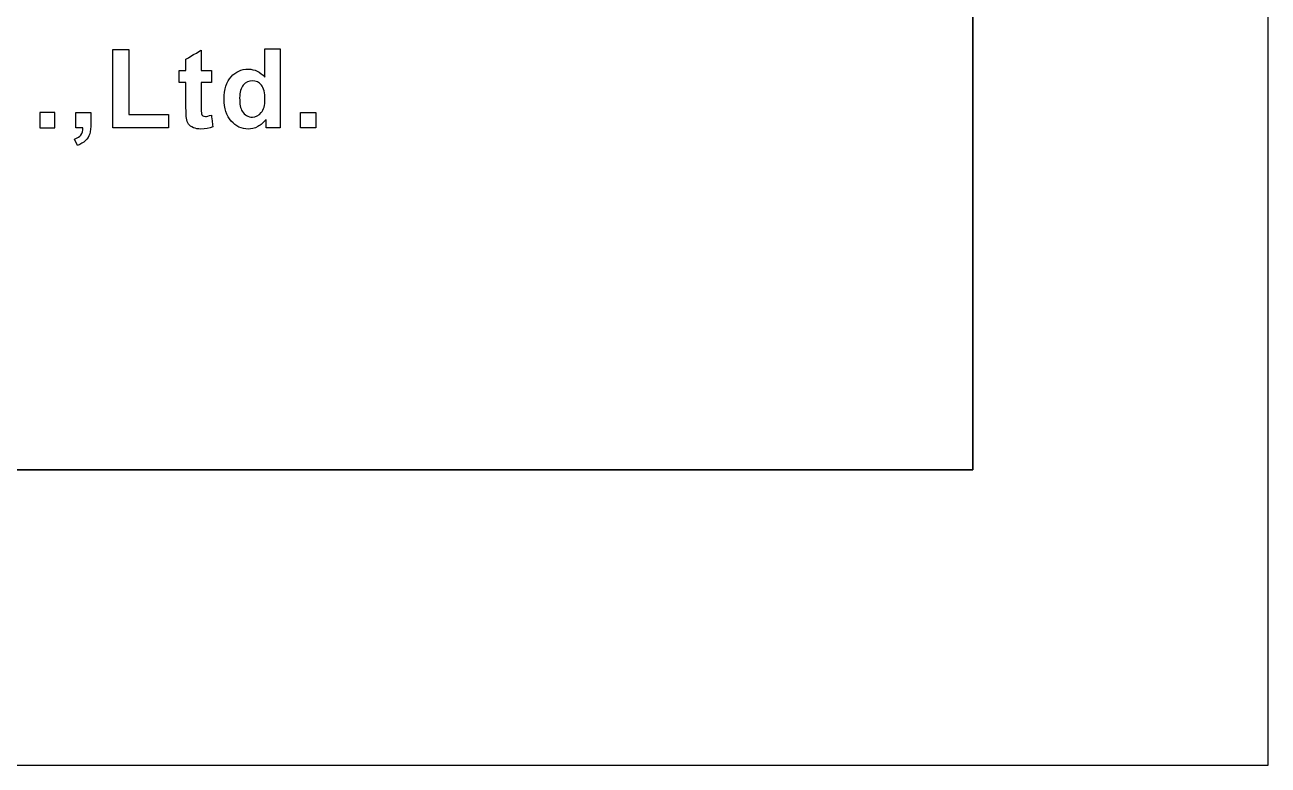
# Model space of a CAD drawing. Header units: millimetres. Extents: x 189 to 1029, y 82 to 676.
# Drawn here: x 986.61 to 1028.69, y 81.77 to 106.83 of the extents above; entities that cross this region are included whole.
import ezdxf
from ezdxf.enums import TextEntityAlignment as Align

# ---------------------------------------------------------------- set-up
doc = ezdxf.new("R2010")
doc.units = ezdxf.units.MM
doc.header["$LTSCALE"] = 2
doc.layers.add('1粗实线', color=7, linetype='Continuous', lineweight=35)
doc.layers.add('5标注层', color=3, linetype='Continuous', lineweight=18)
for name, color, linetype in [('2细线层', 3, 'Continuous'), ('6文本', 2, 'Continuous'), ('图框层', 7, 'Continuous')]:
    doc.layers.add(name, color=color, linetype=linetype)
doc.styles.add('文字', font='isocp.shx', dxfattribs={"bigfont": 'gbcbig.shx'})

# ---------------------------------------------------------------- blocks, each defined once
blk = doc.blocks.new('ZwmFrameMain_A3^_^无分区图框^_^landscape')
at = {"layer": '1粗实线'}
for p, q in [((390, 0), (390, 287)), ((0, 0), (390, 0))]:
    blk.add_line(p, q, dxfattribs=at)
at = {"layer": '2细线层'}
for p, q in [((395, -5), (395, 292)), ((-25, -5), (395, -5))]:
    blk.add_line(p, q, dxfattribs=at)
blk = doc.blocks.new('LOGO')
at = {"layer": '6文本', "color": 250}
for points in [[(-14.552, 5.788), (-14.552, 5.788), (-14.552, 7.115), (-14.552, 7.115)], [(-12.882, 6.757), (-12.882, 6.757), (-12.882, 6.553), (-12.882, 6.553)], [(-15.181, 6.044), (-15.181, 6.044), (-14.925, 6.044), (-14.925, 6.044)], [(-11.374, 5.788), (-11.374, 5.788), (-11.374, 6.044), (-11.374, 6.044)], [(-11.722, 5.788), (-11.722, 5.788), (-11.959, 5.788), (-11.959, 5.788)]]:
    blk.add_open_spline(points, degree=3, dxfattribs=at)
for points, knots in [([(-14.552, 7.115), (-14.552, 7.115), (-14.552, 7.115), (-14.282, 7.115), (-14.282, 7.115)], [0.1666667, 0.1666667, 0.1666667, 0.1666667, 0.1666667, 0.3333333, 0.3333333, 0.3333333, 0.3333333]), ([(-14.282, 7.115), (-14.282, 7.115), (-14.282, 7.115), (-14.282, 6.013), (-14.282, 6.013)], [0.3333333, 0.3333333, 0.3333333, 0.3333333, 0.3333333, 0.5, 0.5, 0.5, 0.5]), ([(-13.314, 6.95), (-13.314, 6.95), (-13.314, 6.95), (-13.057, 7.1), (-13.057, 7.1)], [0.85714286, 0.85714286, 0.85714286, 0.85714286, 0.85714287, 0.9047619, 0.9047619, 0.9047619, 0.9047619]), ([(-13.314, 6.757), (-13.314, 6.757), (-13.314, 6.757), (-13.314, 6.95), (-13.314, 6.95)], [0.80952381, 0.80952381, 0.80952381, 0.80952381, 0.80952382, 0.85714286, 0.85714286, 0.85714286, 0.85714286]), ([(-13.057, 7.1), (-13.057, 7.1), (-13.057, 7.1), (-13.057, 6.757), (-13.057, 6.757)], [0.9047619, 0.9047619, 0.9047619, 0.9047619, 0.90476191, 0.95238095, 0.95238095, 0.95238095, 0.95238095]), ([(-11.978, 6.644), (-11.978, 6.644), (-11.978, 6.644), (-11.978, 7.126), (-11.978, 7.126)], [0.75, 0.75, 0.75, 0.75, 0.75000001, 0.83333333, 0.83333333, 0.83333333, 0.83333333]), ([(-11.978, 7.126), (-11.978, 7.126), (-11.978, 7.126), (-11.722, 7.126), (-11.722, 7.126)], [0.83333333, 0.83333333, 0.83333333, 0.83333333, 0.83333334, 0.91666667, 0.91666667, 0.91666667, 0.91666667]), ([(-11.722, 7.126), (-11.722, 7.126), (-11.722, 7.126), (-11.722, 5.788), (-11.722, 5.788)], [0.91666667, 0.91666667, 0.91666667, 0.91666667, 0.91666668, 1, 1, 1, 1]), ([(-13.432, 6.553), (-13.432, 6.553), (-13.432, 6.553), (-13.432, 6.757), (-13.432, 6.757)], [0.71428571, 0.71428571, 0.71428571, 0.71428571, 0.71428572, 0.76190476, 0.76190476, 0.76190476, 0.76190476]), ([(-13.432, 6.757), (-13.432, 6.757), (-13.432, 6.757), (-13.314, 6.757), (-13.314, 6.757)], [0.76190476, 0.76190476, 0.76190476, 0.76190476, 0.76190477, 0.80952381, 0.80952381, 0.80952381, 0.80952381]), ([(-13.057, 6.757), (-13.057, 6.757), (-13.057, 6.757), (-12.882, 6.757), (-12.882, 6.757)], [0.95238095, 0.95238095, 0.95238095, 0.95238095, 0.95238096, 1, 1, 1, 1]), ([(-12.552, 6.651), (-12.552, 6.651), (-12.474, 6.736), (-12.377, 6.779), (-12.259, 6.779), (-12.259, 6.779), (-12.151, 6.779), (-12.056, 6.734), (-11.978, 6.644)], [0.5833333, 0.5833333, 0.5833333, 0.5833333, 0.5833333, 0.6666667, 0.6666667, 0.6666667, 0.6666667, 0.75, 0.75, 0.75, 0.75]), ([(-13.314, 6.553), (-13.314, 6.553), (-13.314, 6.553), (-13.432, 6.553), (-13.432, 6.553)], [0.66666667, 0.66666667, 0.66666667, 0.66666667, 0.66666668, 0.71428571, 0.71428571, 0.71428571, 0.71428571]), ([(-13.314, 6.13), (-13.314, 6.13), (-13.314, 6.13), (-13.314, 6.553), (-13.314, 6.553)], [0.61904762, 0.61904762, 0.61904762, 0.61904762, 0.61904763, 0.66666667, 0.66666667, 0.66666667, 0.66666667]), ([(-12.882, 6.553), (-12.882, 6.553), (-12.882, 6.553), (-13.057, 6.553), (-13.057, 6.553)], [0.04761905, 0.04761905, 0.04761905, 0.04761905, 0.04761906, 0.0952381, 0.0952381, 0.0952381, 0.0952381]), ([(-13.057, 6.553), (-13.057, 6.553), (-13.057, 6.553), (-13.057, 6.162), (-13.057, 6.162)], [0.0952381, 0.0952381, 0.0952381, 0.0952381, 0.09523811, 0.14285714, 0.14285714, 0.14285714, 0.14285714]), ([(-12.668, 6.276), (-12.668, 6.276), (-12.668, 6.441), (-12.629, 6.565), (-12.552, 6.651)], [0.5, 0.5, 0.5, 0.5, 0.50000001, 0.58333333, 0.58333333, 0.58333333, 0.58333333]), ([(-12.037, 6.509), (-12.037, 6.509), (-12.078, 6.559), (-12.129, 6.583), (-12.191, 6.583), (-12.191, 6.583), (-12.252, 6.583), (-12.303, 6.559), (-12.344, 6.51)], [0.6666667, 0.6666667, 0.6666667, 0.6666667, 0.6666667, 0.7777778, 0.7777778, 0.7777778, 0.7777778, 0.8888889, 0.8888889, 0.8888889, 0.8888889]), ([(-12.344, 6.51), (-12.344, 6.51), (-12.385, 6.462), (-12.406, 6.39), (-12.406, 6.294)], [0.8888889, 0.8888889, 0.8888889, 0.8888889, 0.8888889, 1, 1, 1, 1]), ([(-12.039, 6.044), (-12.039, 6.044), (-11.997, 6.094), (-11.977, 6.169), (-11.977, 6.269), (-11.977, 6.269), (-11.977, 6.38), (-11.997, 6.461), (-12.037, 6.509)], [0.4444444, 0.4444444, 0.4444444, 0.4444444, 0.4444445, 0.5555556, 0.5555556, 0.5555556, 0.5555556, 0.6666667, 0.6666667, 0.6666667, 0.6666667]), ([(-13.305, 5.95), (-13.305, 5.95), (-13.311, 5.979), (-13.314, 6.039), (-13.314, 6.13)], [0.57142857, 0.57142857, 0.57142857, 0.57142857, 0.57142858, 0.61904762, 0.61904762, 0.61904762, 0.61904762]), ([(-13.057, 6.162), (-13.057, 6.162), (-13.057, 6.083), (-13.055, 6.037), (-13.052, 6.024)], [0.14285714, 0.14285714, 0.14285714, 0.14285714, 0.14285715, 0.19047619, 0.19047619, 0.19047619, 0.19047619]), ([(-12.549, 5.901), (-12.549, 5.901), (-12.628, 5.991), (-12.668, 6.115), (-12.668, 6.276)], [0.41666667, 0.41666667, 0.41666667, 0.41666667, 0.41666668, 0.5, 0.5, 0.5, 0.5]), ([(-12.406, 6.294), (-12.406, 6.294), (-12.406, 6.19), (-12.392, 6.115), (-12.363, 6.069)], [0.1111111, 0.1111111, 0.1111111, 0.1111111, 0.1111111, 0.2222222, 0.2222222, 0.2222222, 0.2222222]), ([(-15.788, 5.788), (-15.788, 5.788), (-15.788, 6.044), (-15.788, 6.044), (-15.788, 6.044), (-15.788, 6.044), (-15.531, 6.044), (-15.531, 6.044), (-15.531, 6.044), (-15.531, 6.044), (-15.531, 5.788), (-15.531, 5.788), (-15.531, 5.788), (-15.531, 5.788), (-15.788, 5.788), (-15.788, 5.788)], [0, 0, 0, 0, 0.25, 0.25, 0.25, 0.25, 0.5, 0.5, 0.5, 0.5, 0.75, 0.75, 0.75, 0.75, 1, 1, 1, 1]), ([(-15.181, 5.788), (-15.181, 5.788), (-15.181, 5.788), (-15.181, 6.044), (-15.181, 6.044)], [0.9, 0.9, 0.9, 0.9, 0.9, 1, 1, 1, 1]), ([(-14.925, 6.044), (-14.925, 6.044), (-14.925, 6.044), (-14.925, 5.861), (-14.925, 5.861)], [0.1, 0.1, 0.1, 0.1, 0.1, 0.2, 0.2, 0.2, 0.2]), ([(-14.282, 6.013), (-14.282, 6.013), (-14.282, 6.013), (-13.61, 6.013), (-13.61, 6.013)], [0.5, 0.5, 0.5, 0.5, 0.5, 0.6666667, 0.6666667, 0.6666667, 0.6666667]), ([(-13.61, 6.013), (-13.61, 6.013), (-13.61, 6.013), (-13.61, 5.788), (-13.61, 5.788)], [0.6666667, 0.6666667, 0.6666667, 0.6666667, 0.6666667, 0.8333333, 0.8333333, 0.8333333, 0.8333333]), ([(-13.27, 5.85), (-13.27, 5.85), (-13.287, 5.874), (-13.299, 5.908), (-13.305, 5.95)], [0.52380952, 0.52380952, 0.52380952, 0.52380952, 0.52380953, 0.57142857, 0.57142857, 0.57142857, 0.57142857]), ([(-13.052, 6.024), (-13.052, 6.024), (-13.049, 6.011), (-13.041, 6), (-13.029, 5.991)], [0.19047619, 0.19047619, 0.19047619, 0.19047619, 0.1904762, 0.23809524, 0.23809524, 0.23809524, 0.23809524]), ([(-13.029, 5.991), (-13.029, 5.991), (-13.017, 5.983), (-13.003, 5.979), (-12.985, 5.979)], [0.23809524, 0.23809524, 0.23809524, 0.23809524, 0.23809525, 0.28571429, 0.28571429, 0.28571429, 0.28571429]), ([(-12.985, 5.979), (-12.985, 5.979), (-12.962, 5.979), (-12.928, 5.987), (-12.883, 6.003)], [0.28571429, 0.28571429, 0.28571429, 0.28571429, 0.2857143, 0.33333333, 0.33333333, 0.33333333, 0.33333333]), ([(-12.883, 6.003), (-12.883, 6.003), (-12.883, 6.003), (-12.861, 5.804), (-12.861, 5.804)], [0.33333333, 0.33333333, 0.33333333, 0.33333333, 0.33333334, 0.38095238, 0.38095238, 0.38095238, 0.38095238]), ([(-12.262, 5.766), (-12.262, 5.766), (-12.374, 5.766), (-12.469, 5.811), (-12.549, 5.901)], [0.33333333, 0.33333333, 0.33333333, 0.33333333, 0.33333334, 0.41666667, 0.41666667, 0.41666667, 0.41666667]), ([(-12.363, 6.069), (-12.363, 6.069), (-12.321, 6.002), (-12.263, 5.968), (-12.189, 5.968)], [0.2222222, 0.2222222, 0.2222222, 0.2222222, 0.2222222, 0.3333333, 0.3333333, 0.3333333, 0.3333333]), ([(-12.189, 5.968), (-12.189, 5.968), (-12.131, 5.968), (-12.08, 5.994), (-12.039, 6.044)], [0.3333333, 0.3333333, 0.3333333, 0.3333333, 0.3333333, 0.4444444, 0.4444444, 0.4444444, 0.4444444]), ([(-11.959, 5.93), (-11.959, 5.93), (-11.999, 5.875), (-12.046, 5.834), (-12.099, 5.807)], [0.16666667, 0.16666667, 0.16666667, 0.16666667, 0.16666668, 0.25, 0.25, 0.25, 0.25]), ([(-11.959, 5.788), (-11.959, 5.788), (-11.959, 5.788), (-11.959, 5.93), (-11.959, 5.93)], [0.08333333, 0.08333333, 0.08333333, 0.08333333, 0.08333334, 0.16666667, 0.16666667, 0.16666667, 0.16666667]), ([(-11.374, 6.044), (-11.374, 6.044), (-11.374, 6.044), (-11.118, 6.044), (-11.118, 6.044)], [0.25, 0.25, 0.25, 0.25, 0.25, 0.5, 0.5, 0.5, 0.5]), ([(-11.118, 6.044), (-11.118, 6.044), (-11.118, 6.044), (-11.118, 5.788), (-11.118, 5.788)], [0.5, 0.5, 0.5, 0.5, 0.5, 0.75, 0.75, 0.75, 0.75]), ([(-15.057, 5.788), (-15.057, 5.788), (-15.057, 5.788), (-15.181, 5.788), (-15.181, 5.788)], [0.8, 0.8, 0.8, 0.8, 0.8, 0.9, 0.9, 0.9, 0.9]), ([(-15.092, 5.665), (-15.092, 5.665), (-15.07, 5.695), (-15.058, 5.737), (-15.057, 5.788)], [0.7, 0.7, 0.7, 0.7, 0.7, 0.8, 0.8, 0.8, 0.8]), ([(-14.944, 5.685), (-14.944, 5.685), (-14.957, 5.642), (-14.98, 5.604), (-15.016, 5.57)], [0.3, 0.3, 0.3, 0.3, 0.3, 0.4, 0.4, 0.4, 0.4]), ([(-14.925, 5.861), (-14.925, 5.861), (-14.925, 5.787), (-14.93, 5.728), (-14.944, 5.685)], [0.2, 0.2, 0.2, 0.2, 0.2, 0.3, 0.3, 0.3, 0.3]), ([(-13.61, 5.788), (-13.61, 5.788), (-13.61, 5.788), (-14.552, 5.788), (-14.552, 5.788)], [0.8333333, 0.8333333, 0.8333333, 0.8333333, 0.8333333, 1, 1, 1, 1]), ([(-13.188, 5.789), (-13.188, 5.789), (-13.226, 5.805), (-13.252, 5.825), (-13.27, 5.85)], [0.47619048, 0.47619048, 0.47619048, 0.47619048, 0.47619049, 0.52380952, 0.52380952, 0.52380952, 0.52380952]), ([(-13.064, 5.766), (-13.064, 5.766), (-13.11, 5.766), (-13.151, 5.774), (-13.188, 5.789)], [0.42857143, 0.42857143, 0.42857143, 0.42857143, 0.42857144, 0.47619048, 0.47619048, 0.47619048, 0.47619048]), ([(-12.861, 5.804), (-12.861, 5.804), (-12.92, 5.778), (-12.988, 5.766), (-13.064, 5.766)], [0.38095238, 0.38095238, 0.38095238, 0.38095238, 0.38095239, 0.42857143, 0.42857143, 0.42857143, 0.42857143]), ([(-12.099, 5.807), (-12.099, 5.807), (-12.153, 5.78), (-12.208, 5.766), (-12.262, 5.766)], [0.25, 0.25, 0.25, 0.25, 0.25000001, 0.33333333, 0.33333333, 0.33333333, 0.33333333]), ([(-11.118, 5.788), (-11.118, 5.788), (-11.118, 5.788), (-11.374, 5.788), (-11.374, 5.788)], [0.75, 0.75, 0.75, 0.75, 0.75, 1, 1, 1, 1]), ([(-15.202, 5.595), (-15.202, 5.595), (-15.15, 5.613), (-15.113, 5.636), (-15.092, 5.665)], [0.6, 0.6, 0.6, 0.6, 0.6, 0.7, 0.7, 0.7, 0.7]), ([(-15.152, 5.489), (-15.152, 5.489), (-15.152, 5.489), (-15.202, 5.595), (-15.202, 5.595)], [0.5, 0.5, 0.5, 0.5, 0.5, 0.6, 0.6, 0.6, 0.6]), ([(-15.016, 5.57), (-15.016, 5.57), (-15.052, 5.536), (-15.097, 5.509), (-15.152, 5.489)], [0.4, 0.4, 0.4, 0.4, 0.40000001, 0.5, 0.5, 0.5, 0.5])]:
    blk.add_open_spline(points, degree=3, knots=knots, dxfattribs=at)
blk = doc.blocks.new('ZwmFrameMain_上海电机厂有限公司')
at = {"layer": '1粗实线'}
for p, q in [((0, 54), (0, 0)), ((0, 0), (-180, 0))]:
    blk.add_line(p, q, dxfattribs=at)
blk.add_blockref('LOGO', (0, 0), dxfattribs=at)
at = {"layer": '5标注层', "style": '文字'}
for tag, height, width, p, p2 in [('标记', 2.5, 2.4576, (-180, 49.675), (-172, 49.675)), ('处数', 2.5, 2.470054, (-171.976, 49.675), (-164, 49.675)), ('更改文件号', 2.5, 1.899602, (-163.874, 49.675), (-148.341, 49.675)), ('修改签名', 2.5, 2.402886, (-147.907, 49.675), (-132.451, 49.675)), ('修改日期', 2.5, 2.4576, (-132, 49.675), (-116, 49.675)), ('零组件图号', 5, 2.568153, (-42, 41.644), (0, 41.644)), ('零组件名称', 5, 2.551899, (-100, 41.216), (-58, 41.216)), ('设计工号', 2.5, 1.553239, (-161.25, 37.491), (-151.138, 37.491)), ('设计姓名', 2.5, 1.81399, (-146.689, 37.491), (-135.021, 37.491)), ('设计日期', 2.5, 1.957612, (-131.056, 37.491), (-118.311, 37.491)), ('材料代码', 3.5, 4.55336, (-100, 31.717), (-58, 31.717)), ('版本', 3.5, 1.25, (-11.431, 31.326), (-6.837, 31.326)), ('校对工号', 2.5, 1.553239, (-161.25, 31.491), (-151.138, 31.491)), ('校对姓名', 2.5, 1.81399, (-146.689, 31.491), (-135.021, 31.491)), ('校对日期', 2.5, 1.957612, (-131.056, 31.491), (-118.311, 31.491)), ('审查工号', 2.5, 1.553239, (-161.25, 25.491), (-151.138, 25.491)), ('审查姓名', 2.5, 1.81399, (-146.689, 25.491), (-135.021, 25.491)), ('审查日期', 2.5, 1.957612, (-131.056, 25.491), (-118.311, 25.491)), ('材料名称', 3.5, 4.60332, (-100.293, 24.472), (-58, 24.472)), ('标准检查工号', 2.5, 1.027275, (-161.25, 19.491), (-151.138, 19.491)), ('标准检查姓名', 2.5, 1.194815, (-146.689, 19.491), (-135.021, 19.491)), ('标准检查日期', 2.5, 1.294717, (-131.056, 19.491), (-118.311, 19.491)), ('比例', 3.5, 3.121951, (-72, 13.179), (-58, 13.179)), ('会签工号', 2.5, 1.553239, (-161.25, 13.491), (-151.138, 13.491)), ('会签姓名', 2.5, 1.81399, (-146.689, 13.491), (-135.021, 13.491)), ('会签日期', 2.5, 1.957612, (-131.056, 13.491), (-118.311, 13.491)), ('共几张', 2.5, 5.565476, (-81.323, 8.94), (-76.453, 8.94)), ('第几张', 2.5, 5.565476, (-67.354, 8.947), (-62.485, 8.947)), ('审定工号', 2.5, 1.553239, (-161.25, 7.491), (-151.138, 7.491)), ('审定姓名', 2.5, 1.81399, (-146.689, 7.491), (-135.021, 7.491)), ('审定日期', 2.5, 1.957612, (-131.056, 7.491), (-118.311, 7.491))]:
    blk.add_attdef(tag, text='', height=height, dxfattribs=dict(at, width=width)).set_placement(p, p2, align=Align.FIT)
for tag, height, p, p2 in [('特征码', 3.5, (-37.431, 28.326), (-30.54, 28.326)), ('重量', 3.5, (-11.431, 25.326), (-6.91, 25.326)), ('图幅', 3.5, (-95.581, 7.529), (-91.133, 7.529)), ('备注', 2.5, (-88.757, 1.829), (-85.502, 1.829))]:
    blk.add_attdef(tag, text='', height=height, dxfattribs=at).set_placement(p, p2, align=Align.FIT)

msp = doc.modelspace()

# ---------------------------------------------------------------- block references
at = {"layer": '图框层', "xscale": 2, "yscale": 2, "zscale": 2}
for name, p in [('ZwmFrameMain_A3^_^无分区图框^_^landscape', (238.694, 91.769)), ('ZwmFrameMain_上海电机厂有限公司', (1018.694, 91.769))]:
    msp.add_blockref(name, p, dxfattribs=at)

doc.saveas('drawing.dxf')
